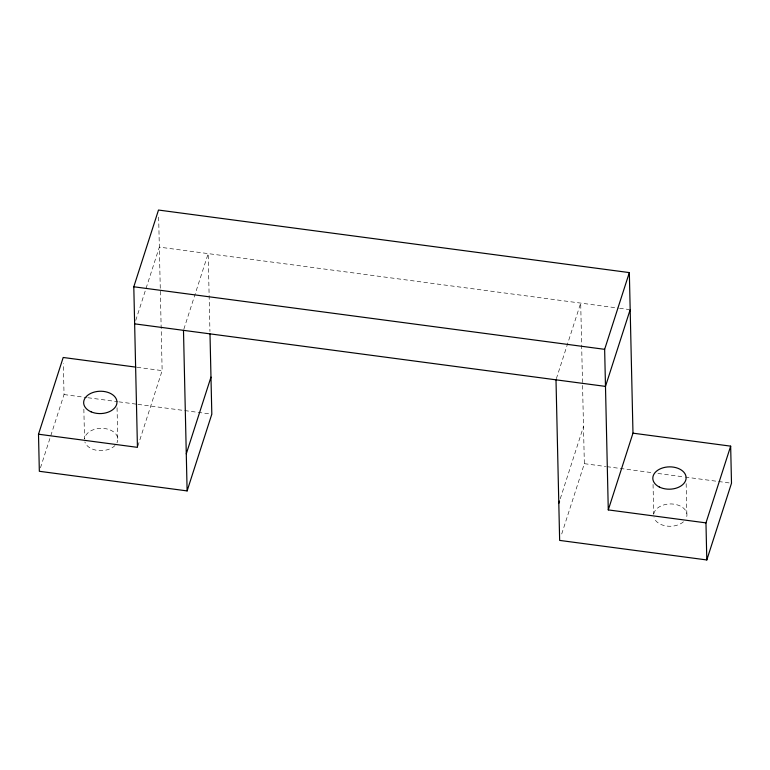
<?xml version="1.0" encoding="UTF-8"?>
<svg xmlns="http://www.w3.org/2000/svg" width="770" height="770" viewBox="0 0 770 770"><rect width="100%" height="100%" fill="white"/><g stroke="black" fill="none" stroke-linecap="round" stroke-linejoin="round"><path stroke-width="0.58" stroke-dasharray="3.85 2.89" d="M40.444 467.852L64.035 394.558L63.332 363.459M135.741 320.416L159.332 247.122L618.397 308.106M137.811 446.205L162.143 370.62L158.63 216.024M183.847 329.194L208.179 253.609L209.941 331.543M556.363 378.676L580.696 303.091L584.343 463.675L561.118 535.824M560.271 498.748L583.496 426.599M619.571 308.26L629.003 309.511M137.108 367.3L162.143 370.62M64.035 394.558L86.683 397.561M87.876 397.724L117.666 401.68M118.859 401.834L136.733 404.212M137.926 404.375L211.817 414.183M584.343 463.675L605.701 466.514M606.885 466.668L651.988 472.664M657.917 473.454L684.029 476.919M685.213 477.073L729.123 482.915M686.157 483.608L686.84 513.503M653.056 484.417L653.73 514.312M117.05 407.677L117.791 439.968M83.853 409.12L84.536 439.016A16.661 11.165 -1.3 0 1 104.345 428.486A16.661 11.165 -1.3 0 1 116.953 442.837M115.048 445.483A16.661 11.165 -1.3 0 1 97.983 450.498A16.661 11.165 -1.3 0 1 84.835 441.922M653.807 513.782A16.661 11.165 -1.3 0 1 674.01 504.167A16.661 11.165 -1.3 0 1 686.166 518.326M683.471 521.791A16.661 11.165 -1.3 0 1 666.608 526.045A16.661 11.165 -1.3 0 1 654.028 517.661"/><path stroke-width="1.16" d="M209.998 333.949L211.817 414.183L187.12 490.914L39.337 471.288L38.5 434.213L63.198 357.482L135.915 367.136M38.5 434.213L137.445 447.351L133.797 286.777L158.495 210.046L629.34 272.599L632.979 433.173L608.281 509.904L705.965 522.878L730.663 446.148L632.979 433.173M186.282 453.838L210.98 377.117M608.281 509.904L604.643 349.33L629.34 272.599M558.799 503.33L559.54 501.039M630.178 309.665L605.48 386.396L134.635 323.852M555.998 379.822L559.646 540.405L706.802 559.954L731.5 483.223L730.663 446.148M133.797 286.777L604.643 349.33M705.965 522.878L706.802 559.954M183.481 330.34L187.12 490.914M91.12 411.844A16.661 11.165 -1.3 0 0 116.944 402.893A16.661 11.165 -1.3 0 0 92.891 392.507A16.661 11.165 -1.3 0 0 91.12 411.844M659.255 486.977A16.661 11.165 -1.3 0 0 685.974 479.344A16.661 11.165 -1.3 0 0 663.182 467.765A16.661 11.165 -1.3 0 0 659.255 486.977"/></g></svg>
